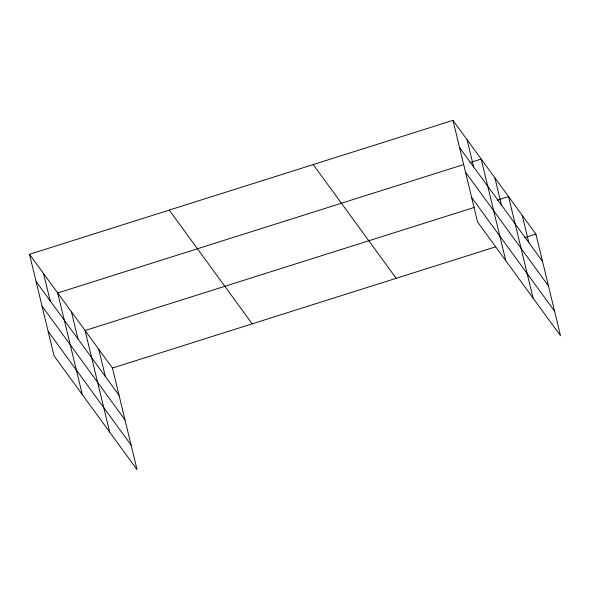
<?xml version="1.0" encoding="UTF-8"?>
<svg xmlns="http://www.w3.org/2000/svg" width="590" height="590" viewBox="0 0 590 590"><rect width="100%" height="100%" fill="white"/><g stroke="black" fill="none" stroke-linecap="round" stroke-linejoin="round"><path stroke-width="0.89" d="M29.5 254.29L112.447 368.042L137.028 469.64L54.081 355.895L29.5 254.29L452.973 120.36L535.919 234.105L560.5 335.71L477.553 221.958L452.973 120.36M463.703 164.558L57.702 292.965L82.283 394.57M469.817 162.619L481.175 159.035L505.755 260.632M474.485 207.341L85.078 330.503L109.659 432.109M497.193 200.157L508.543 196.566L533.124 298.171M112.447 368.042L495.74 246.812M524.562 237.696L535.919 234.105M459.558 147.589L542.505 261.341M465.495 172.133L548.442 285.877M471.617 197.421L554.563 311.166M313.224 164.551L396.17 278.303M169.249 210.092L252.196 323.844M36.086 281.519L119.033 395.271M42.023 306.062L124.977 419.815M48.144 331.351L131.091 445.103M522.231 215.335L528.824 242.571M494.863 177.797L501.448 205.032M467.074 139.697L473.659 166.926M98.759 349.273L105.352 376.501M71.39 311.734L77.976 338.962M43.601 273.627L50.187 300.856"/></g></svg>
